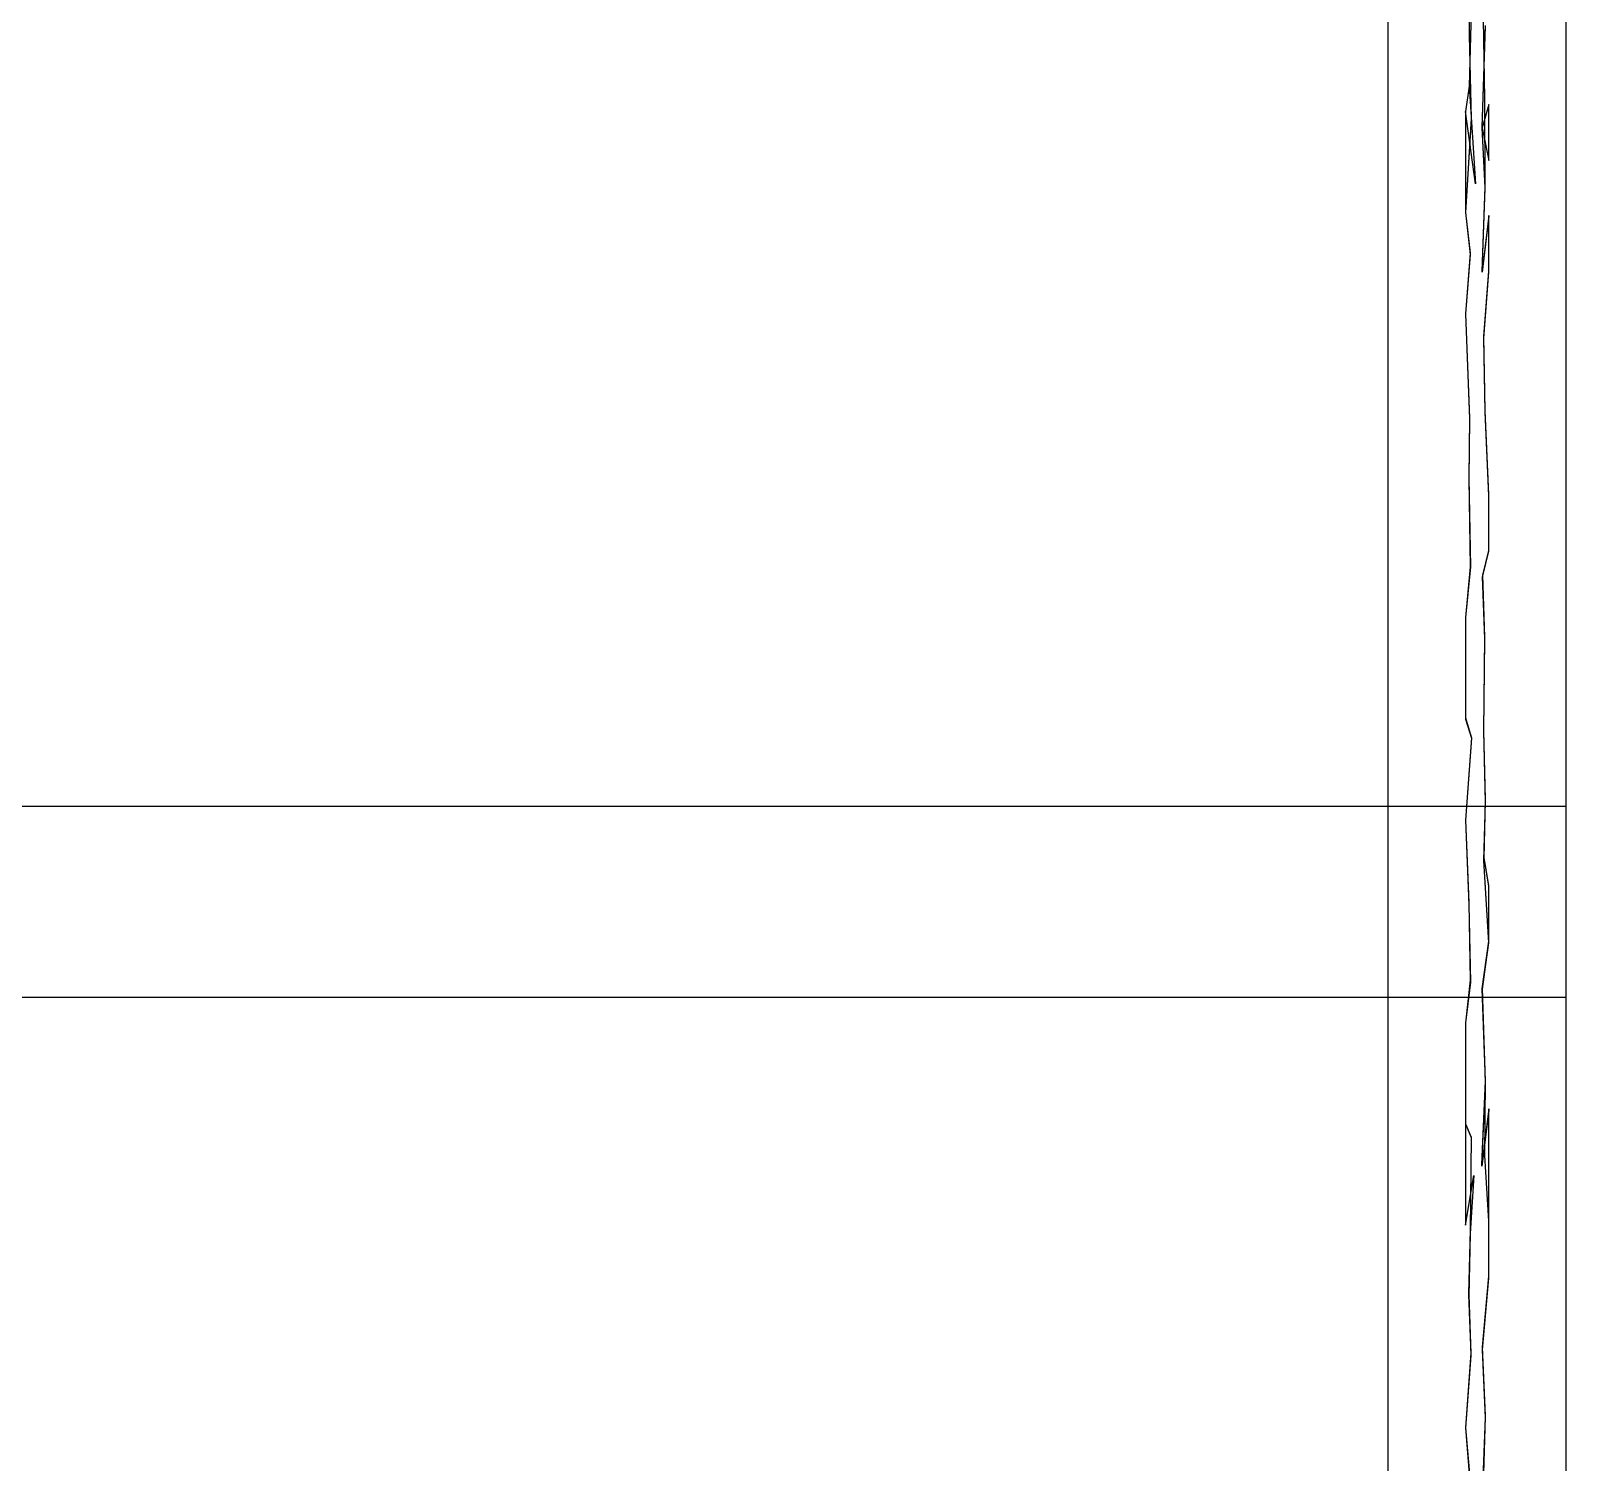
# Model space of a CAD drawing. Header units: millimetres. Extents: x -28.2 to 24.3, y -24.8 to 12.4.
# Drawn here: x 0.0734 to 0.5108, y -1.8047 to -1.3969 of the extents above; entities that cross this region are included whole.
import ezdxf

# ---------------------------------------------------------------- set-up
doc = ezdxf.new("R2010")
doc.units = ezdxf.units.MM
doc.layers.add('BUILDINGELEMENTPROXY', color=8, linetype='Continuous')

msp = doc.modelspace()

# ---------------------------------------------------------------- linework, layer by layer
at = {"layer": 'BUILDINGELEMENTPROXY'}
for p, q in [((0.45998, -1.05629, 4.56187), (0.45998, -3.05045, 3.30061)), ((0.51078, -3.05045, 3.30061), (0.51078, -1.05629, 4.56187)), ((0.51078, -1.67223, 3.30376), (0.51078, -1.34223, 3.30376)), ((0.48299, -1.37873, 3.92471), (0.48314, -1.39825, 3.91255)), ((0.48299, -1.37873, 3.92471), (0.48314, -1.39825, 3.91255)), ((0.48299, -1.37873, 3.76574), (0.48314, -1.39825, 3.75358)), ((0.48299, -1.37873, 3.76574), (0.48314, -1.39825, 3.75358)), ((0.48299, -1.37875, 4.08411), (0.48314, -1.39825, 4.072)), ((0.48299, -1.37875, 3.84563), (0.48314, -1.39825, 3.83353)), ((0.48299, -1.37876, 3.68666), (0.48314, -1.39825, 3.67456)), ((0.48376, -1.38784, 4.2375), (0.48312, -1.41267, 4.22137)), ((0.48376, -1.38784, 4.158), (0.48312, -1.41267, 4.14187)), ((0.48376, -1.38785, 3.99902), (0.48312, -1.41267, 3.98291)), ((0.48375, -1.38775, 3.60122), (0.48313, -1.41267, 3.58501)), ((0.48375, -1.38775, 3.52171), (0.48313, -1.41267, 3.50551)), ((0.48758, -1.41623, 3.5828), (0.48712, -1.38786, 3.60108)), ((0.48758, -1.41623, 3.5033), (0.48712, -1.38786, 3.52157)), ((0.48758, -1.41636, 4.21909), (0.48712, -1.38792, 4.23737)), ((0.48758, -1.41636, 4.13959), (0.48712, -1.38792, 4.15787)), ((0.48758, -1.41637, 3.98062), (0.48712, -1.38793, 3.9989)), ((0.48314, -1.39825, 4.072), (0.48365, -1.42205, 4.05741)), ((0.48314, -1.39825, 3.91255), (0.48365, -1.42195, 3.89799)), ((0.48314, -1.39825, 3.91255), (0.48365, -1.42195, 3.89799)), ((0.48314, -1.39825, 3.83353), (0.48365, -1.42206, 3.81894)), ((0.48314, -1.39825, 3.75358), (0.48365, -1.42196, 3.73902)), ((0.48314, -1.39825, 3.75358), (0.48365, -1.42196, 3.73902)), ((0.48314, -1.39825, 3.67456), (0.48365, -1.42207, 3.65997)), ((0.48683, -1.42445, 3.89657), (0.48776, -1.39541, 3.91419)), ((0.48683, -1.42445, 3.89657), (0.48776, -1.39541, 3.91419)), ((0.48683, -1.42446, 3.7376), (0.48776, -1.39542, 3.75521)), ((0.48683, -1.42446, 3.7376), (0.48776, -1.39542, 3.75521)), ((0.48684, -1.42459, 4.05596), (0.48777, -1.39555, 4.07354)), ((0.48684, -1.4246, 3.81749), (0.48777, -1.39556, 3.83506)), ((0.48684, -1.42461, 3.65852), (0.48777, -1.39557, 3.67608)), ((0.48312, -1.41267, 4.22137), (0.48207, -1.41988, 4.21441)), ((0.48312, -1.41267, 4.14187), (0.48207, -1.41988, 4.13491)), ((0.48312, -1.41267, 3.98291), (0.48207, -1.41988, 3.97594)), ((0.48313, -1.41267, 3.58501), (0.48491, -1.44056, 3.56824)), ((0.48313, -1.41267, 3.50551), (0.48491, -1.44056, 3.48874)), ((0.48765, -1.44159, 3.56671), (0.48758, -1.41623, 3.5828)), ((0.48765, -1.44159, 3.48721), (0.48758, -1.41623, 3.5033)), ((0.48765, -1.44167, 4.20306), (0.48758, -1.41636, 4.21909)), ((0.48765, -1.44167, 4.12356), (0.48758, -1.41636, 4.13959)), ((0.48765, -1.44168, 3.96459), (0.48758, -1.41637, 3.98062)), ((0.48207, -1.41988, 4.21441), (0.48207, -1.43372, 4.20568)), ((0.48207, -1.41988, 4.13491), (0.48207, -1.43372, 4.12618)), ((0.48207, -1.41988, 3.97594), (0.48207, -1.43373, 3.96721)), ((0.48491, -1.44056, 3.56824), (0.48207, -1.41988, 3.57804)), ((0.48207, -1.41988, 3.57804), (0.48207, -1.43363, 3.56935)), ((0.48491, -1.44056, 3.48874), (0.48207, -1.41988, 3.49854)), ((0.48207, -1.41988, 3.49854), (0.48207, -1.43363, 3.48984)), ((0.48868, -1.41793, 4.05719), (0.48684, -1.42459, 4.05596)), ((0.48868, -1.41794, 3.81871), (0.48684, -1.4246, 3.81749)), ((0.48868, -1.41795, 3.65974), (0.48684, -1.42461, 3.65852)), ((0.48868, -1.41988, 4.05596), (0.48868, -1.41793, 4.05719)), ((0.48868, -1.41988, 3.8175), (0.48868, -1.41794, 3.81871)), ((0.48868, -1.41988, 3.65853), (0.48868, -1.41795, 3.65974)), ((0.48868, -1.43385, 4.04718), (0.48868, -1.41988, 4.05596)), ((0.48868, -1.43386, 3.80871), (0.48868, -1.41988, 3.8175)), ((0.48868, -1.43387, 3.64974), (0.48868, -1.41988, 3.65853)), ((0.48365, -1.42195, 3.89799), (0.48207, -1.44872, 3.8783)), ((0.48365, -1.42195, 3.89799), (0.48207, -1.44872, 3.8783)), ((0.48365, -1.42196, 3.73902), (0.48207, -1.44872, 3.71934)), ((0.48365, -1.42196, 3.73902), (0.48207, -1.44872, 3.71934)), ((0.48365, -1.42205, 4.05741), (0.48207, -1.44872, 4.03783)), ((0.48365, -1.42206, 3.81894), (0.48207, -1.44872, 3.79937)), ((0.48365, -1.42207, 3.65997), (0.48207, -1.44872, 3.64041)), ((0.48766, -1.44141, 3.88529), (0.48683, -1.42445, 3.89657)), ((0.48766, -1.44141, 3.88529), (0.48683, -1.42445, 3.89657)), ((0.48766, -1.44143, 3.72632), (0.48683, -1.42446, 3.7376)), ((0.48766, -1.44143, 3.72632), (0.48683, -1.42446, 3.7376)), ((0.48684, -1.42459, 4.05596), (0.48868, -1.43385, 4.04718)), ((0.48765, -1.4416, 4.04469), (0.48684, -1.42459, 4.05596)), ((0.48684, -1.4246, 3.81749), (0.48868, -1.43386, 3.80871)), ((0.48765, -1.44162, 3.80622), (0.48684, -1.4246, 3.81749)), ((0.48684, -1.42461, 3.65852), (0.48868, -1.43387, 3.64974)), ((0.48765, -1.44164, 3.64725), (0.48684, -1.42461, 3.65852)), ((0.48207, -1.43363, 3.56935), (0.48207, -1.44872, 3.55981)), ((0.48207, -1.43363, 3.48984), (0.48207, -1.44872, 3.48031)), ((0.48207, -1.43372, 4.20568), (0.48207, -1.44872, 4.19622)), ((0.48207, -1.43372, 4.12618), (0.48207, -1.44872, 4.11672)), ((0.48207, -1.43373, 3.96721), (0.48207, -1.44872, 3.95776)), ((0.48679, -1.46544, 3.55223), (0.48765, -1.44159, 3.56671)), ((0.48679, -1.46544, 3.47273), (0.48765, -1.44159, 3.48721)), ((0.4868, -1.46555, 3.87067), (0.48766, -1.44141, 3.88529)), ((0.4868, -1.46555, 3.87067), (0.48766, -1.44141, 3.88529)), ((0.4868, -1.46557, 3.7117), (0.48766, -1.44143, 3.72632)), ((0.4868, -1.46557, 3.7117), (0.48766, -1.44143, 3.72632)), ((0.4868, -1.46568, 4.03015), (0.48765, -1.4416, 4.04469)), ((0.4868, -1.46569, 3.79168), (0.48765, -1.44162, 3.80622)), ((0.4868, -1.4657, 3.63271), (0.48765, -1.44164, 3.64725)), ((0.4868, -1.46553, 4.1886), (0.48765, -1.44167, 4.20306)), ((0.4868, -1.46553, 4.1091), (0.48765, -1.44167, 4.12356)), ((0.4868, -1.46554, 3.95013), (0.48765, -1.44168, 3.96459)), ((0.48207, -1.44872, 4.19622), (0.48342, -1.46041, 4.19152)), ((0.48207, -1.44872, 4.11672), (0.48342, -1.46041, 4.11201)), ((0.48207, -1.44872, 4.03783), (0.48341, -1.46066, 4.03298)), ((0.48207, -1.44872, 3.95776), (0.48342, -1.46042, 3.95304)), ((0.48207, -1.44872, 3.8783), (0.48342, -1.46044, 3.87357)), ((0.48207, -1.44872, 3.8783), (0.48342, -1.46044, 3.87357)), ((0.48207, -1.44872, 3.79937), (0.48341, -1.46067, 3.79451)), ((0.48207, -1.44872, 3.71934), (0.48342, -1.46046, 3.7146)), ((0.48207, -1.44872, 3.71934), (0.48342, -1.46046, 3.7146)), ((0.48207, -1.44872, 3.64041), (0.48341, -1.46069, 3.63554)), ((0.48207, -1.44872, 3.55981), (0.48343, -1.46025, 3.5552)), ((0.48207, -1.44872, 3.48031), (0.48343, -1.46025, 3.4757)), ((0.48868, -1.44954, 3.5593), (0.48679, -1.46544, 3.55223)), ((0.48868, -1.44954, 3.47979), (0.48679, -1.46544, 3.47273)), ((0.48868, -1.44963, 4.19565), (0.4868, -1.46553, 4.1886)), ((0.48868, -1.44963, 4.11615), (0.4868, -1.46553, 4.1091)), ((0.48868, -1.44964, 3.95718), (0.4868, -1.46554, 3.95013)), ((0.48868, -1.44965, 3.87772), (0.4868, -1.46555, 3.87067)), ((0.48868, -1.44965, 3.87772), (0.4868, -1.46555, 3.87067)), ((0.48868, -1.44966, 3.71875), (0.4868, -1.46557, 3.7117)), ((0.48868, -1.44966, 3.71875), (0.4868, -1.46557, 3.7117)), ((0.48868, -1.44976, 4.03717), (0.4868, -1.46568, 4.03015)), ((0.48868, -1.44977, 3.7987), (0.4868, -1.46569, 3.79168)), ((0.48868, -1.44978, 3.63974), (0.4868, -1.4657, 3.63271)), ((0.48868, -1.46544, 3.54925), (0.48868, -1.44954, 3.5593)), ((0.48868, -1.46544, 3.46974), (0.48868, -1.44954, 3.47979)), ((0.48868, -1.46553, 4.18562), (0.48868, -1.44963, 4.19565)), ((0.48868, -1.46553, 4.10612), (0.48868, -1.44963, 4.11615)), ((0.48868, -1.46554, 3.94715), (0.48868, -1.44964, 3.95718)), ((0.48868, -1.46555, 3.86769), (0.48868, -1.44965, 3.87772)), ((0.48868, -1.46555, 3.86769), (0.48868, -1.44965, 3.87772)), ((0.48868, -1.46557, 3.70872), (0.48868, -1.44966, 3.71875)), ((0.48868, -1.46557, 3.70872), (0.48868, -1.44966, 3.71875)), ((0.48868, -1.46568, 4.02717), (0.48868, -1.44976, 4.03717)), ((0.48868, -1.46569, 3.7887), (0.48868, -1.44977, 3.7987)), ((0.48868, -1.4657, 3.62973), (0.48868, -1.44978, 3.63974)), ((0.48343, -1.46025, 3.5552), (0.48207, -1.47756, 3.54159)), ((0.48343, -1.46025, 3.4757), (0.48207, -1.47756, 3.46208)), ((0.48342, -1.46041, 4.19152), (0.48207, -1.47756, 4.17803)), ((0.48342, -1.46041, 4.11201), (0.48207, -1.47756, 4.09853)), ((0.48342, -1.46042, 3.95304), (0.48207, -1.47756, 3.93957)), ((0.48342, -1.46044, 3.87357), (0.48207, -1.47756, 3.86012)), ((0.48342, -1.46044, 3.87357), (0.48207, -1.47756, 3.86012)), ((0.48342, -1.46046, 3.7146), (0.48207, -1.47756, 3.70116)), ((0.48342, -1.46046, 3.7146), (0.48207, -1.47756, 3.70116)), ((0.48341, -1.46066, 4.03298), (0.48207, -1.47756, 4.01969)), ((0.48341, -1.46067, 3.79451), (0.48207, -1.47756, 3.78124)), ((0.48341, -1.46069, 3.63554), (0.48207, -1.47756, 3.62228)), ((0.48731, -1.48401, 3.54019), (0.48868, -1.46544, 3.54925)), ((0.48731, -1.48401, 3.46069), (0.48868, -1.46544, 3.46974)), ((0.48732, -1.48416, 4.17654), (0.48868, -1.46553, 4.18562)), ((0.48732, -1.48416, 4.09704), (0.48868, -1.46553, 4.10612)), ((0.48732, -1.48418, 3.93807), (0.48868, -1.46554, 3.94715)), ((0.48732, -1.4842, 3.85861), (0.48868, -1.46555, 3.86769)), ((0.48732, -1.4842, 3.85861), (0.48868, -1.46555, 3.86769)), ((0.48732, -1.48422, 3.69964), (0.48868, -1.46557, 3.70872)), ((0.48732, -1.48422, 3.69964), (0.48868, -1.46557, 3.70872)), ((0.48732, -1.48441, 4.01805), (0.48868, -1.46568, 4.02717)), ((0.48732, -1.48443, 3.77959), (0.48868, -1.46569, 3.7887)), ((0.48732, -1.48445, 3.62062), (0.48868, -1.4657, 3.62973)), ((0.48207, -1.47756, 4.17803), (0.48317, -1.50726, 4.16176)), ((0.48207, -1.47756, 4.09853), (0.48317, -1.50726, 4.08226)), ((0.48207, -1.47756, 4.01969), (0.48317, -1.50744, 4.00336)), ((0.48207, -1.47756, 3.93957), (0.48317, -1.50727, 3.9233)), ((0.48207, -1.47756, 3.86012), (0.48317, -1.50728, 3.84384)), ((0.48207, -1.47756, 3.86012), (0.48317, -1.50728, 3.84384)), ((0.48207, -1.47756, 3.78124), (0.48317, -1.50746, 3.7649)), ((0.48207, -1.47756, 3.70116), (0.48317, -1.5073, 3.68488)), ((0.48207, -1.47756, 3.70116), (0.48317, -1.5073, 3.68488)), ((0.48207, -1.47756, 3.62228), (0.48317, -1.50747, 3.60594)), ((0.48207, -1.47756, 3.54159), (0.48317, -1.50714, 3.52535)), ((0.48207, -1.47756, 3.46208), (0.48317, -1.50714, 3.44585)), ((0.48765, -1.5052, 3.52652), (0.48731, -1.48401, 3.54019)), ((0.48765, -1.5052, 3.44702), (0.48731, -1.48401, 3.46069)), ((0.48764, -1.5053, 4.16293), (0.48732, -1.48416, 4.17654)), ((0.48764, -1.5053, 4.08343), (0.48732, -1.48416, 4.09704)), ((0.48764, -1.50531, 3.92447), (0.48732, -1.48418, 3.93807)), ((0.48764, -1.50533, 3.84502), (0.48732, -1.4842, 3.85861)), ((0.48764, -1.50533, 3.84502), (0.48732, -1.4842, 3.85861)), ((0.48764, -1.50534, 3.68606), (0.48732, -1.48422, 3.69964)), ((0.48764, -1.50534, 3.68606), (0.48732, -1.48422, 3.69964)), ((0.48764, -1.50547, 4.00455), (0.48732, -1.48441, 4.01805)), ((0.48764, -1.50548, 3.76609), (0.48732, -1.48443, 3.77959)), ((0.48764, -1.50549, 3.60713), (0.48732, -1.48445, 3.62062)), ((0.48317, -1.50714, 3.52535), (0.48305, -1.52426, 3.51442)), ((0.48317, -1.50714, 3.44585), (0.48305, -1.52426, 3.43492)), ((0.48317, -1.50726, 4.16176), (0.48305, -1.52438, 4.15085)), ((0.48317, -1.50726, 4.08226), (0.48305, -1.52438, 4.07135)), ((0.48317, -1.50727, 3.9233), (0.48305, -1.5244, 3.91239)), ((0.48317, -1.50728, 3.84384), (0.48305, -1.52441, 3.83293)), ((0.48317, -1.50728, 3.84384), (0.48305, -1.52441, 3.83293)), ((0.48317, -1.5073, 3.68488), (0.48305, -1.52442, 3.67397)), ((0.48317, -1.5073, 3.68488), (0.48305, -1.52442, 3.67397)), ((0.48317, -1.50744, 4.00336), (0.48306, -1.52457, 3.99249)), ((0.48317, -1.50746, 3.7649), (0.48306, -1.52459, 3.75403)), ((0.48317, -1.50747, 3.60594), (0.48306, -1.5246, 3.59507)), ((0.48868, -1.52917, 4.14549), (0.48764, -1.5053, 4.16293)), ((0.48868, -1.52917, 4.06598), (0.48764, -1.5053, 4.08343)), ((0.48868, -1.52918, 3.90703), (0.48764, -1.50531, 3.92447)), ((0.48868, -1.52919, 3.82757), (0.48764, -1.50533, 3.84502)), ((0.48868, -1.52919, 3.82757), (0.48764, -1.50533, 3.84502)), ((0.48868, -1.5292, 3.66861), (0.48764, -1.50534, 3.68606)), ((0.48868, -1.5292, 3.66861), (0.48764, -1.50534, 3.68606)), ((0.48868, -1.52934, 3.98714), (0.48764, -1.50547, 4.00455)), ((0.48868, -1.52935, 3.74868), (0.48764, -1.50548, 3.76609)), ((0.48868, -1.52936, 3.58972), (0.48764, -1.50549, 3.60713)), ((0.48868, -1.52905, 3.50905), (0.48765, -1.5052, 3.52652)), ((0.48868, -1.52905, 3.42955), (0.48765, -1.5052, 3.44702)), ((0.48305, -1.52426, 3.51442), (0.48346, -1.54966, 3.49871)), ((0.48305, -1.52426, 3.43492), (0.48346, -1.54966, 3.41921)), ((0.48305, -1.52438, 4.15085), (0.48345, -1.54966, 4.13524)), ((0.48305, -1.52438, 4.07135), (0.48345, -1.54966, 4.05574)), ((0.48305, -1.5244, 3.91239), (0.48345, -1.54966, 3.89679)), ((0.48305, -1.52441, 3.83293), (0.48345, -1.54966, 3.81735)), ((0.48305, -1.52441, 3.83293), (0.48345, -1.54966, 3.81735)), ((0.48305, -1.52442, 3.67397), (0.48345, -1.54966, 3.6584)), ((0.48305, -1.52442, 3.67397), (0.48345, -1.54966, 3.6584)), ((0.48306, -1.52457, 3.99249), (0.48344, -1.54966, 3.97703)), ((0.48306, -1.52459, 3.75403), (0.48344, -1.54966, 3.73859)), ((0.48306, -1.5246, 3.59507), (0.48344, -1.54966, 3.57964)), ((0.48868, -1.53524, 3.50514), (0.48868, -1.52905, 3.50905)), ((0.48868, -1.53524, 3.42563), (0.48868, -1.52905, 3.42955)), ((0.48868, -1.53524, 4.06215), (0.48868, -1.52917, 4.06598)), ((0.48868, -1.53524, 4.14165), (0.48868, -1.52917, 4.14549)), ((0.48868, -1.53524, 3.9032), (0.48868, -1.52918, 3.90703)), ((0.48868, -1.53524, 3.82376), (0.48868, -1.52919, 3.82757)), ((0.48868, -1.53524, 3.82376), (0.48868, -1.52919, 3.82757)), ((0.48868, -1.53524, 3.66481), (0.48868, -1.5292, 3.66861)), ((0.48868, -1.53524, 3.66481), (0.48868, -1.5292, 3.66861)), ((0.48868, -1.53524, 3.98343), (0.48868, -1.52934, 3.98714)), ((0.48868, -1.53524, 3.74498), (0.48868, -1.52935, 3.74868)), ((0.48868, -1.53524, 3.58603), (0.48868, -1.52936, 3.58972)), ((0.48868, -1.54507, 4.13545), (0.48868, -1.53524, 4.14165)), ((0.48868, -1.54507, 4.05595), (0.48868, -1.53524, 4.06215)), ((0.48868, -1.54525, 3.97713), (0.48868, -1.53524, 3.98343)), ((0.48868, -1.54509, 3.897), (0.48868, -1.53524, 3.9032)), ((0.48868, -1.5451, 3.81754), (0.48868, -1.53524, 3.82376)), ((0.48868, -1.5451, 3.81754), (0.48868, -1.53524, 3.82376)), ((0.48868, -1.54527, 3.73868), (0.48868, -1.53524, 3.74498)), ((0.48868, -1.54511, 3.65859), (0.48868, -1.53524, 3.66481)), ((0.48868, -1.54511, 3.65859), (0.48868, -1.53524, 3.66481)), ((0.48868, -1.54528, 3.57972), (0.48868, -1.53524, 3.58603)), ((0.48868, -1.54496, 3.499), (0.48868, -1.53524, 3.50514)), ((0.48868, -1.54496, 3.4195), (0.48868, -1.53524, 3.42563)), ((0.48695, -1.55244, 3.97551), (0.48868, -1.54525, 3.97713)), ((0.48695, -1.55246, 3.73705), (0.48868, -1.54527, 3.73868)), ((0.48695, -1.55248, 3.5781), (0.48868, -1.54528, 3.57972)), ((0.48696, -1.55196, 3.49747), (0.48868, -1.54496, 3.499)), ((0.48696, -1.55196, 3.41796), (0.48868, -1.54496, 3.4195)), ((0.48696, -1.55215, 4.13389), (0.48868, -1.54507, 4.13545)), ((0.48696, -1.55215, 4.05439), (0.48868, -1.54507, 4.05595)), ((0.48696, -1.55217, 3.89543), (0.48868, -1.54509, 3.897)), ((0.48696, -1.55219, 3.81597), (0.48868, -1.5451, 3.81754)), ((0.48696, -1.55219, 3.81597), (0.48868, -1.5451, 3.81754)), ((0.48696, -1.55221, 3.65701), (0.48868, -1.54511, 3.65859)), ((0.48696, -1.55221, 3.65701), (0.48868, -1.54511, 3.65859)), ((0.48345, -1.54966, 4.13524), (0.48207, -1.56409, 4.12346)), ((0.48345, -1.54966, 4.05574), (0.48207, -1.56409, 4.04396)), ((0.48344, -1.54966, 3.97703), (0.48207, -1.56409, 3.96529)), ((0.48345, -1.54966, 3.89679), (0.48207, -1.56409, 3.88502)), ((0.48345, -1.54966, 3.81735), (0.48207, -1.56409, 3.80557)), ((0.48345, -1.54966, 3.81735), (0.48207, -1.56409, 3.80557)), ((0.48344, -1.54966, 3.73859), (0.48207, -1.56409, 3.72685)), ((0.48345, -1.54966, 3.6584), (0.48207, -1.56409, 3.64663)), ((0.48345, -1.54966, 3.6584), (0.48207, -1.56409, 3.64663)), ((0.48344, -1.54966, 3.57964), (0.48207, -1.56409, 3.5679)), ((0.48346, -1.54966, 3.49871), (0.48207, -1.56409, 3.48691)), ((0.48346, -1.54966, 3.41921), (0.48207, -1.56409, 3.40741)), ((0.48757, -1.57005, 3.96401), (0.48695, -1.55244, 3.97551)), ((0.48757, -1.57007, 3.72555), (0.48695, -1.55246, 3.73705)), ((0.48757, -1.57008, 3.5666), (0.48695, -1.55248, 3.5781)), ((0.48756, -1.56969, 3.48584), (0.48696, -1.55196, 3.49747)), ((0.48756, -1.56969, 3.40634), (0.48696, -1.55196, 3.41796)), ((0.48756, -1.56983, 4.12231), (0.48696, -1.55215, 4.13389)), ((0.48756, -1.56983, 4.04281), (0.48696, -1.55215, 4.05439)), ((0.48756, -1.56985, 3.88385), (0.48696, -1.55217, 3.89543)), ((0.48756, -1.56986, 3.8044), (0.48696, -1.55219, 3.81597)), ((0.48756, -1.56986, 3.8044), (0.48696, -1.55219, 3.81597)), ((0.48757, -1.56988, 3.64545), (0.48696, -1.55221, 3.65701)), ((0.48757, -1.56988, 3.64545), (0.48696, -1.55221, 3.65701)), ((0.48207, -1.56409, 4.12346), (0.48207, -1.57689, 4.11539)), ((0.48207, -1.56409, 4.04396), (0.48207, -1.57689, 4.03589)), ((0.48207, -1.56409, 3.96529), (0.48207, -1.57708, 3.95712)), ((0.48207, -1.56409, 3.88502), (0.48207, -1.5769, 3.87693)), ((0.48207, -1.56409, 3.80557), (0.48207, -1.57692, 3.79748)), ((0.48207, -1.56409, 3.80557), (0.48207, -1.57692, 3.79748)), ((0.48207, -1.56409, 3.72685), (0.48207, -1.5771, 3.71867)), ((0.48207, -1.56409, 3.64663), (0.48207, -1.57693, 3.63853)), ((0.48207, -1.56409, 3.64663), (0.48207, -1.57693, 3.63853)), ((0.48207, -1.56409, 3.5679), (0.48207, -1.57711, 3.55972)), ((0.48207, -1.56409, 3.48691), (0.48207, -1.57676, 3.4789)), ((0.48207, -1.56409, 3.40741), (0.48207, -1.57676, 3.3994)), ((0.48728, -1.59634, 3.46923), (0.48756, -1.56969, 3.48584)), ((0.48728, -1.59634, 3.38973), (0.48756, -1.56969, 3.40634)), ((0.48729, -1.59635, 4.1058), (0.48756, -1.56983, 4.12231)), ((0.48729, -1.59635, 4.0263), (0.48756, -1.56983, 4.04281)), ((0.48729, -1.59635, 3.86736), (0.48756, -1.56985, 3.88385)), ((0.48729, -1.59636, 3.78792), (0.48756, -1.56986, 3.8044)), ((0.48729, -1.59636, 3.78792), (0.48756, -1.56986, 3.8044)), ((0.48729, -1.59636, 3.62898), (0.48757, -1.56988, 3.64545)), ((0.48729, -1.59636, 3.62898), (0.48757, -1.56988, 3.64545)), ((0.48729, -1.59638, 3.94767), (0.48757, -1.57005, 3.96401)), ((0.48729, -1.59638, 3.70923), (0.48757, -1.57007, 3.72555)), ((0.48729, -1.59639, 3.55029), (0.48757, -1.57008, 3.5666)), ((0.48207, -1.57676, 3.4789), (0.48207, -1.59267, 3.46885)), ((0.48207, -1.57676, 3.3994), (0.48207, -1.59267, 3.38935)), ((0.48207, -1.57689, 4.11539), (0.48207, -1.5928, 4.10535)), ((0.48207, -1.57689, 4.03589), (0.48207, -1.5928, 4.02585)), ((0.48207, -1.5769, 3.87693), (0.48207, -1.59281, 3.8669)), ((0.48207, -1.57692, 3.79748), (0.48207, -1.59282, 3.78746)), ((0.48207, -1.57692, 3.79748), (0.48207, -1.59282, 3.78746)), ((0.48207, -1.57693, 3.63853), (0.48207, -1.59284, 3.62851)), ((0.48207, -1.57693, 3.63853), (0.48207, -1.59284, 3.62851)), ((0.48207, -1.57708, 3.95712), (0.48207, -1.593, 3.94711)), ((0.48207, -1.5771, 3.71867), (0.48207, -1.59301, 3.70866)), ((0.48207, -1.57711, 3.55972), (0.48207, -1.59303, 3.54971)), ((0.48207, -1.59267, 3.46885), (0.48374, -1.5983, 3.46816)), ((0.48207, -1.59267, 3.38935), (0.48374, -1.5983, 3.38866)), ((0.48207, -1.5928, 4.10535), (0.48374, -1.59833, 4.10473)), ((0.48207, -1.5928, 4.02585), (0.48374, -1.59833, 4.02523)), ((0.48207, -1.59281, 3.8669), (0.48374, -1.59834, 3.86629)), ((0.48207, -1.59282, 3.78746), (0.48374, -1.59834, 3.78685)), ((0.48207, -1.59282, 3.78746), (0.48374, -1.59834, 3.78685)), ((0.48207, -1.59284, 3.62851), (0.48374, -1.59834, 3.62791)), ((0.48207, -1.59284, 3.62851), (0.48374, -1.59834, 3.62791)), ((0.48207, -1.593, 3.94711), (0.48374, -1.59838, 3.9466)), ((0.48207, -1.59301, 3.70866), (0.48374, -1.59838, 3.70816)), ((0.48207, -1.59303, 3.54971), (0.48374, -1.59839, 3.54921)), ((0.48775, -1.61585, 3.45649), (0.48728, -1.59634, 3.46923)), ((0.48775, -1.61585, 3.37699), (0.48728, -1.59634, 3.38973)), ((0.48775, -1.61599, 4.09301), (0.48729, -1.59635, 4.1058)), ((0.48775, -1.61599, 4.01351), (0.48729, -1.59635, 4.0263)), ((0.48775, -1.61601, 3.85456), (0.48729, -1.59635, 3.86736)), ((0.48775, -1.61602, 3.77512), (0.48729, -1.59636, 3.78792)), ((0.48775, -1.61602, 3.77512), (0.48729, -1.59636, 3.78792)), ((0.48775, -1.61604, 3.61617), (0.48729, -1.59636, 3.62898)), ((0.48775, -1.61604, 3.61617), (0.48729, -1.59636, 3.62898)), ((0.48777, -1.61667, 3.9345), (0.48729, -1.59638, 3.94767)), ((0.48777, -1.61668, 3.69605), (0.48729, -1.59638, 3.70923)), ((0.48777, -1.61669, 3.53711), (0.48729, -1.59639, 3.55029)), ((0.48374, -1.5983, 3.46816), (0.48207, -1.62177, 3.45046)), ((0.48374, -1.5983, 3.38866), (0.48207, -1.62177, 3.37096)), ((0.48374, -1.59833, 4.10473), (0.48207, -1.62177, 4.08708)), ((0.48374, -1.59833, 4.02523), (0.48207, -1.62177, 4.00758)), ((0.48374, -1.59834, 3.86629), (0.48207, -1.62177, 3.84864)), ((0.48374, -1.59834, 3.78685), (0.48207, -1.62177, 3.76921)), ((0.48374, -1.59834, 3.78685), (0.48207, -1.62177, 3.76921)), ((0.48374, -1.59834, 3.62791), (0.48207, -1.62177, 3.61027)), ((0.48374, -1.59834, 3.62791), (0.48207, -1.62177, 3.61027)), ((0.48374, -1.59838, 3.9466), (0.48207, -1.62177, 3.92902)), ((0.48374, -1.59838, 3.70816), (0.48207, -1.62177, 3.69058)), ((0.48374, -1.59839, 3.54921), (0.48207, -1.62177, 3.53165)), ((0.51078, -1.61787, 3.12942), (-0.58922, -1.61787, 3.12942)), ((0.48731, -1.63323, 3.92449), (0.48777, -1.61667, 3.9345)), ((0.48731, -1.63324, 3.68605), (0.48777, -1.61668, 3.69605)), ((0.48731, -1.63325, 3.52711), (0.48777, -1.61669, 3.53711)), ((0.48735, -1.63258, 3.84447), (0.48775, -1.61601, 3.85456)), ((0.48735, -1.6326, 3.76503), (0.48775, -1.61602, 3.77512)), ((0.48735, -1.6326, 3.76503), (0.48775, -1.61602, 3.77512)), ((0.48735, -1.63261, 3.60608), (0.48775, -1.61604, 3.61617)), ((0.48735, -1.63261, 3.60608), (0.48775, -1.61604, 3.61617)), ((0.48736, -1.63243, 3.44636), (0.48775, -1.61585, 3.45649)), ((0.48736, -1.63243, 3.36686), (0.48775, -1.61585, 3.37699)), ((0.48736, -1.63257, 4.08291), (0.48775, -1.61599, 4.09301)), ((0.48736, -1.63257, 4.00341), (0.48775, -1.61599, 4.01351)), ((0.51078, -1.94787, 3.12942), (0.51078, -1.61787, 3.12942)), ((0.48207, -1.62177, 4.08708), (0.48306, -1.64541, 4.07453)), ((0.48207, -1.62177, 4.00758), (0.48306, -1.64541, 3.99503)), ((0.48207, -1.62177, 3.92902), (0.48306, -1.64588, 3.91622)), ((0.48207, -1.62177, 3.84864), (0.48306, -1.64542, 3.83609)), ((0.48207, -1.62177, 3.76921), (0.48306, -1.64543, 3.75665)), ((0.48207, -1.62177, 3.76921), (0.48306, -1.64543, 3.75665)), ((0.48207, -1.62177, 3.69058), (0.48306, -1.64588, 3.67779)), ((0.48207, -1.62177, 3.61027), (0.48306, -1.64544, 3.59771)), ((0.48207, -1.62177, 3.61027), (0.48306, -1.64544, 3.59771)), ((0.48207, -1.62177, 3.53165), (0.48306, -1.64588, 3.51885)), ((0.48207, -1.62177, 3.45046), (0.48306, -1.64533, 3.43793)), ((0.48207, -1.62177, 3.37096), (0.48306, -1.64533, 3.35842)), ((0.48868, -1.65666, 3.90709), (0.48731, -1.63323, 3.92449)), ((0.48868, -1.65667, 3.66864), (0.48731, -1.63324, 3.68605)), ((0.48868, -1.65669, 3.5097), (0.48731, -1.63325, 3.52711)), ((0.48868, -1.64054, 3.83681), (0.48735, -1.63258, 3.84447)), ((0.48868, -1.64055, 3.75737), (0.48735, -1.6326, 3.76503)), ((0.48868, -1.64055, 3.75737), (0.48735, -1.6326, 3.76503)), ((0.48868, -1.64057, 3.59842), (0.48735, -1.63261, 3.60608)), ((0.48868, -1.64057, 3.59842), (0.48735, -1.63261, 3.60608)), ((0.48868, -1.64038, 3.4387), (0.48736, -1.63243, 3.44636)), ((0.48868, -1.64038, 3.3592), (0.48736, -1.63243, 3.36686)), ((0.48868, -1.64052, 4.07526), (0.48736, -1.63257, 4.08291)), ((0.48868, -1.64052, 3.99575), (0.48736, -1.63257, 4.00341)), ((0.48868, -1.65061, 3.43223), (0.48868, -1.64038, 3.4387)), ((0.48868, -1.65061, 3.35273), (0.48868, -1.64038, 3.3592)), ((0.48868, -1.65061, 4.06889), (0.48868, -1.64052, 4.07526)), ((0.48868, -1.65061, 3.98939), (0.48868, -1.64052, 3.99575)), ((0.48868, -1.65061, 3.83046), (0.48868, -1.64054, 3.83681)), ((0.48868, -1.65061, 3.75103), (0.48868, -1.64055, 3.75737)), ((0.48868, -1.65061, 3.75103), (0.48868, -1.64055, 3.75737)), ((0.48868, -1.65061, 3.5921), (0.48868, -1.64057, 3.59842)), ((0.48868, -1.65061, 3.5921), (0.48868, -1.64057, 3.59842)), ((0.48306, -1.64533, 3.43793), (0.48342, -1.66734, 3.42432)), ((0.48306, -1.64533, 3.35842), (0.48342, -1.66734, 3.34482)), ((0.48306, -1.64541, 4.07453), (0.48342, -1.6674, 4.06096)), ((0.48306, -1.64541, 3.99503), (0.48342, -1.6674, 3.98146)), ((0.48306, -1.64542, 3.83609), (0.48342, -1.66741, 3.82252)), ((0.48306, -1.64543, 3.75665), (0.48342, -1.66742, 3.74309)), ((0.48306, -1.64543, 3.75665), (0.48342, -1.66742, 3.74309)), ((0.48306, -1.64544, 3.59771), (0.48342, -1.66743, 3.58416)), ((0.48306, -1.64544, 3.59771), (0.48342, -1.66743, 3.58416)), ((0.48306, -1.64588, 3.91622), (0.48347, -1.66791, 3.90271)), ((0.48306, -1.64588, 3.67779), (0.48347, -1.66791, 3.66428)), ((0.48306, -1.64588, 3.51885), (0.48347, -1.66791, 3.50535)), ((0.48868, -1.65643, 4.06522), (0.48868, -1.65061, 4.06889)), ((0.48868, -1.65643, 3.98572), (0.48868, -1.65061, 3.98939)), ((0.48868, -1.65644, 3.82678), (0.48868, -1.65061, 3.83046)), ((0.48868, -1.65646, 3.74734), (0.48868, -1.65061, 3.75103)), ((0.48868, -1.65646, 3.74734), (0.48868, -1.65061, 3.75103)), ((0.48868, -1.65648, 3.5884), (0.48868, -1.65061, 3.5921)), ((0.48868, -1.65648, 3.5884), (0.48868, -1.65061, 3.5921)), ((0.48868, -1.65628, 3.42865), (0.48868, -1.65061, 3.43223)), ((0.48868, -1.65628, 3.34915), (0.48868, -1.65061, 3.35273)), ((0.48686, -1.66985, 3.42302), (0.48868, -1.65628, 3.42865)), ((0.48686, -1.66985, 3.34352), (0.48868, -1.65628, 3.34915)), ((0.48687, -1.6699, 4.05967), (0.48868, -1.65643, 4.06522)), ((0.48687, -1.6699, 3.98017), (0.48868, -1.65643, 3.98572)), ((0.48687, -1.66991, 3.82124), (0.48868, -1.65644, 3.82678)), ((0.48687, -1.66991, 3.7418), (0.48868, -1.65646, 3.74734)), ((0.48687, -1.66991, 3.7418), (0.48868, -1.65646, 3.74734)), ((0.48687, -1.66992, 3.58287), (0.48868, -1.65648, 3.5884)), ((0.48687, -1.66992, 3.58287), (0.48868, -1.65648, 3.5884)), ((0.4869, -1.66968, 3.66339), (0.48868, -1.65667, 3.66864)), ((0.4869, -1.66969, 3.50446), (0.48868, -1.65669, 3.5097)), ((0.48691, -1.66966, 3.90183), (0.48868, -1.65666, 3.90709)), ((0.48342, -1.66734, 3.42432), (0.48207, -1.67945, 3.41401)), ((0.48342, -1.66734, 3.34482), (0.48207, -1.67945, 3.33451)), ((0.48342, -1.6674, 4.06096), (0.48207, -1.67945, 4.0507)), ((0.48342, -1.6674, 3.98146), (0.48207, -1.67945, 3.9712)), ((0.48342, -1.66741, 3.82252), (0.48207, -1.67945, 3.81227)), ((0.48342, -1.66742, 3.74309), (0.48207, -1.67945, 3.73285)), ((0.48342, -1.66742, 3.74309), (0.48207, -1.67945, 3.73285)), ((0.48342, -1.66743, 3.58416), (0.48207, -1.67945, 3.57392)), ((0.48342, -1.66743, 3.58416), (0.48207, -1.67945, 3.57392)), ((0.48347, -1.66791, 3.90271), (0.48207, -1.67945, 3.89276)), ((0.48347, -1.66791, 3.66428), (0.48207, -1.67945, 3.65432)), ((0.48347, -1.66791, 3.50535), (0.48207, -1.67945, 3.4954)), ((0.48777, -1.69604, 3.4058), (0.48686, -1.66985, 3.42302)), ((0.48777, -1.69604, 3.3263), (0.48686, -1.66985, 3.34352)), ((0.48777, -1.6962, 4.04242), (0.48687, -1.6699, 4.05967)), ((0.48777, -1.6962, 3.96292), (0.48687, -1.6699, 3.98017)), ((0.48777, -1.69621, 3.80398), (0.48687, -1.66991, 3.82124)), ((0.48777, -1.69623, 3.72454), (0.48687, -1.66991, 3.7418)), ((0.48777, -1.69623, 3.72454), (0.48687, -1.66991, 3.7418)), ((0.48777, -1.69625, 3.5656), (0.48687, -1.66992, 3.58287)), ((0.48777, -1.69625, 3.5656), (0.48687, -1.66992, 3.58287)), ((0.48777, -1.69646, 3.64591), (0.4869, -1.66968, 3.66339)), ((0.48777, -1.69648, 3.48697), (0.4869, -1.66969, 3.50446)), ((0.48777, -1.69644, 3.88435), (0.48691, -1.66966, 3.90183)), ((-0.58922, -1.67223, 3.30376), (0.51078, -1.67223, 3.30376)), ((0.48207, -1.67945, 4.0507), (0.48207, -1.68824, 4.04516)), ((0.48207, -1.67945, 3.9712), (0.48207, -1.68824, 3.96566)), ((0.48207, -1.67945, 3.89276), (0.48207, -1.68848, 3.88707)), ((0.48207, -1.67945, 3.81227), (0.48207, -1.68826, 3.80672)), ((0.48207, -1.67945, 3.73285), (0.48207, -1.68828, 3.72728)), ((0.48207, -1.67945, 3.73285), (0.48207, -1.68828, 3.72728)), ((0.48207, -1.67945, 3.65432), (0.48207, -1.6885, 3.64863)), ((0.48207, -1.67945, 3.57392), (0.48207, -1.68829, 3.56834)), ((0.48207, -1.67945, 3.57392), (0.48207, -1.68829, 3.56834)), ((0.48207, -1.67945, 3.4954), (0.48207, -1.68852, 3.4897)), ((0.48207, -1.67945, 3.41401), (0.48207, -1.68809, 3.40855)), ((0.48207, -1.67945, 3.33451), (0.48207, -1.68809, 3.32905)), ((0.48207, -1.68809, 3.40855), (0.48207, -1.70399, 3.3985)), ((0.48207, -1.68809, 3.32905), (0.48207, -1.70399, 3.319)), ((0.48207, -1.68824, 4.04516), (0.48207, -1.70415, 4.03512)), ((0.48207, -1.68824, 3.96566), (0.48207, -1.70415, 3.95562)), ((0.48207, -1.68826, 3.80672), (0.48207, -1.70417, 3.79669)), ((0.48207, -1.68828, 3.72728), (0.48207, -1.70419, 3.71725)), ((0.48207, -1.68828, 3.72728), (0.48207, -1.70419, 3.71725)), ((0.48207, -1.68829, 3.56834), (0.48207, -1.7042, 3.55832)), ((0.48207, -1.68829, 3.56834), (0.48207, -1.7042, 3.55832)), ((0.48207, -1.68848, 3.88707), (0.48207, -1.7044, 3.87707)), ((0.48207, -1.6885, 3.64863), (0.48207, -1.70442, 3.63863)), ((0.48207, -1.68852, 3.4897), (0.48207, -1.70443, 3.47969)), ((0.4867, -1.72035, 3.47271), (0.48777, -1.69648, 3.48697)), ((0.48671, -1.72031, 3.87008), (0.48777, -1.69644, 3.88435)), ((0.48671, -1.72033, 3.63165), (0.48777, -1.69646, 3.64591)), ((0.48675, -1.71989, 3.39145), (0.48777, -1.69604, 3.4058)), ((0.48675, -1.71989, 3.31195), (0.48777, -1.69604, 3.3263)), ((0.4876, -1.71724, 4.02931), (0.48777, -1.6962, 4.04242)), ((0.4876, -1.71724, 3.94981), (0.48777, -1.6962, 3.96292)), ((0.4876, -1.71726, 3.79087), (0.48777, -1.69621, 3.80398)), ((0.4876, -1.71728, 3.71144), (0.48777, -1.69623, 3.72454)), ((0.4876, -1.71728, 3.71144), (0.48777, -1.69623, 3.72454)), ((0.4876, -1.71729, 3.55251), (0.48777, -1.69625, 3.5656)), ((0.4876, -1.71729, 3.55251), (0.48777, -1.69625, 3.5656)), ((0.48207, -1.70399, 3.3985), (0.48207, -1.70829, 3.39578)), ((0.48207, -1.70399, 3.319), (0.48207, -1.70829, 3.31628)), ((0.48207, -1.70415, 4.03512), (0.48207, -1.70829, 4.03251)), ((0.48207, -1.70415, 3.95562), (0.48207, -1.70829, 3.95301)), ((0.48207, -1.70417, 3.79669), (0.48207, -1.70829, 3.79409)), ((0.48207, -1.70419, 3.71725), (0.48207, -1.70829, 3.71466)), ((0.48207, -1.70419, 3.71725), (0.48207, -1.70829, 3.71466)), ((0.48207, -1.7042, 3.55832), (0.48207, -1.70829, 3.55574)), ((0.48207, -1.7042, 3.55832), (0.48207, -1.70829, 3.55574)), ((0.48207, -1.7044, 3.87707), (0.48207, -1.70829, 3.87462)), ((0.48207, -1.70442, 3.63863), (0.48207, -1.70829, 3.63619)), ((0.48207, -1.70443, 3.47969), (0.48207, -1.70829, 3.47727)), ((0.48868, -1.70443, 3.47969), (0.4867, -1.72035, 3.47271)), ((0.48868, -1.7044, 3.87707), (0.48671, -1.72031, 3.87008)), ((0.48868, -1.70442, 3.63863), (0.48671, -1.72033, 3.63165)), ((0.48868, -1.70399, 3.3985), (0.48675, -1.71989, 3.39145)), ((0.48868, -1.70399, 3.319), (0.48675, -1.71989, 3.31195)), ((0.48868, -1.70829, 3.39578), (0.48868, -1.70399, 3.3985)), ((0.48868, -1.70829, 3.31628), (0.48868, -1.70399, 3.319)), ((0.48868, -1.70829, 3.87462), (0.48868, -1.7044, 3.87707)), ((0.48868, -1.70829, 3.63619), (0.48868, -1.70442, 3.63863)), ((0.48868, -1.70829, 3.47727), (0.48868, -1.70443, 3.47969)), ((0.48207, -1.70829, 4.03251), (0.48207, -1.72006, 4.02509)), ((0.48207, -1.70829, 3.95301), (0.48207, -1.72006, 3.94559)), ((0.48207, -1.70829, 3.87462), (0.48367, -1.71207, 3.87507)), ((0.48207, -1.70829, 3.79409), (0.48207, -1.72008, 3.78666)), ((0.48207, -1.70829, 3.71466), (0.48207, -1.72009, 3.70722)), ((0.48207, -1.70829, 3.71466), (0.48207, -1.72009, 3.70722)), ((0.48207, -1.70829, 3.63619), (0.48367, -1.71207, 3.63665)), ((0.48207, -1.70829, 3.55574), (0.48207, -1.72011, 3.54829)), ((0.48207, -1.70829, 3.55574), (0.48207, -1.72011, 3.54829)), ((0.48207, -1.70829, 3.47727), (0.48367, -1.71206, 3.47773)), ((0.48207, -1.70829, 3.39578), (0.48367, -1.71216, 3.39617)), ((0.48207, -1.70829, 3.31628), (0.48367, -1.71216, 3.31667)), ((0.48868, -1.72031, 3.86706), (0.48868, -1.70829, 3.87462)), ((0.48868, -1.72033, 3.62862), (0.48868, -1.70829, 3.63619)), ((0.48868, -1.72035, 3.46969), (0.48868, -1.70829, 3.47727)), ((0.48868, -1.71989, 3.38845), (0.48868, -1.70829, 3.39578)), ((0.48868, -1.71989, 3.30895), (0.48868, -1.70829, 3.31628)), ((0.48367, -1.71206, 3.47773), (0.4834, -1.73912, 3.46054)), ((0.48367, -1.71207, 3.87507), (0.4834, -1.73907, 3.85792)), ((0.48367, -1.71207, 3.63665), (0.4834, -1.7391, 3.61948)), ((0.48367, -1.71216, 3.39617), (0.48341, -1.73843, 3.3794)), ((0.48367, -1.71216, 3.31667), (0.48341, -1.73843, 3.29989)), ((0.48868, -1.73597, 4.01506), (0.4876, -1.71724, 4.02931)), ((0.48868, -1.73597, 3.93556), (0.4876, -1.71724, 3.94981)), ((0.48868, -1.73598, 3.77662), (0.4876, -1.71726, 3.79087)), ((0.48868, -1.736, 3.69719), (0.4876, -1.71728, 3.71144)), ((0.48868, -1.736, 3.69719), (0.4876, -1.71728, 3.71144)), ((0.48868, -1.73602, 3.53826), (0.4876, -1.71729, 3.55251)), ((0.48868, -1.73602, 3.53826), (0.4876, -1.71729, 3.55251)), ((0.48207, -1.72006, 4.02509), (0.48207, -1.73597, 4.01506)), ((0.48207, -1.72006, 3.94559), (0.48207, -1.73597, 3.93556)), ((0.48207, -1.72008, 3.78666), (0.48207, -1.73598, 3.77662)), ((0.48207, -1.72009, 3.70722), (0.48207, -1.736, 3.69719)), ((0.48207, -1.72009, 3.70722), (0.48207, -1.736, 3.69719)), ((0.48207, -1.72011, 3.54829), (0.48207, -1.73602, 3.53826)), ((0.48207, -1.72011, 3.54829), (0.48207, -1.73602, 3.53826)), ((0.48207, -1.73713, 4.01432), (0.48445, -1.72299, 4.02641)), ((0.48207, -1.73713, 3.93482), (0.48445, -1.72299, 3.94691)), ((0.48207, -1.73713, 3.7759), (0.48445, -1.723, 3.78798)), ((0.48207, -1.73713, 3.69648), (0.48445, -1.72301, 3.70856)), ((0.48207, -1.73713, 3.69648), (0.48445, -1.72301, 3.70856)), ((0.48207, -1.73713, 3.53756), (0.48446, -1.72302, 3.54963)), ((0.48207, -1.73713, 3.53756), (0.48446, -1.72302, 3.54963)), ((0.48445, -1.72299, 4.02641), (0.48344, -1.73949, 4.01551)), ((0.48445, -1.72299, 3.94691), (0.48344, -1.73949, 3.93601)), ((0.48445, -1.723, 3.78798), (0.48344, -1.73951, 3.77708)), ((0.48445, -1.72301, 3.70856), (0.48344, -1.73953, 3.69765)), ((0.48445, -1.72301, 3.70856), (0.48344, -1.73953, 3.69765)), ((0.48446, -1.72302, 3.54963), (0.48344, -1.73954, 3.53872)), ((0.48446, -1.72302, 3.54963), (0.48344, -1.73954, 3.53872)), ((0.48868, -1.7358, 3.3784), (0.48868, -1.71989, 3.38845)), ((0.48868, -1.7358, 3.2989), (0.48868, -1.71989, 3.30895)), ((0.48868, -1.73623, 3.85705), (0.48868, -1.72031, 3.86706)), ((0.48868, -1.73625, 3.61862), (0.48868, -1.72033, 3.62862)), ((0.48868, -1.73627, 3.45969), (0.48868, -1.72035, 3.46969)), ((0.48207, -1.73597, 4.01506), (0.48207, -1.73713, 4.01432)), ((0.48207, -1.73597, 3.93556), (0.48207, -1.73713, 3.93482)), ((0.48207, -1.73598, 3.77662), (0.48207, -1.73713, 3.7759)), ((0.48207, -1.736, 3.69719), (0.48207, -1.73713, 3.69648)), ((0.48207, -1.736, 3.69719), (0.48207, -1.73713, 3.69648)), ((0.48207, -1.73602, 3.53826), (0.48207, -1.73713, 3.53756)), ((0.48207, -1.73602, 3.53826), (0.48207, -1.73713, 3.53756)), ((0.48868, -1.73713, 3.37756), (0.48868, -1.7358, 3.3784)), ((0.48868, -1.73713, 3.29806), (0.48868, -1.7358, 3.2989)), ((0.48868, -1.73713, 4.01432), (0.48868, -1.73597, 4.01506)), ((0.48868, -1.73713, 3.93482), (0.48868, -1.73597, 3.93556)), ((0.48868, -1.73713, 3.7759), (0.48868, -1.73598, 3.77662)), ((0.48868, -1.73713, 3.69648), (0.48868, -1.736, 3.69719)), ((0.48868, -1.73713, 3.69648), (0.48868, -1.736, 3.69719)), ((0.48868, -1.73713, 3.53756), (0.48868, -1.73602, 3.53826)), ((0.48868, -1.73713, 3.53756), (0.48868, -1.73602, 3.53826)), ((0.48868, -1.73713, 3.85649), (0.48868, -1.73623, 3.85705)), ((0.48868, -1.73713, 3.61806), (0.48868, -1.73625, 3.61862)), ((0.48868, -1.73713, 3.45914), (0.48868, -1.73627, 3.45969)), ((0.48341, -1.73843, 3.3794), (0.48295, -1.75665, 3.36746)), ((0.48341, -1.73843, 3.29989), (0.48295, -1.75665, 3.28796)), ((0.48344, -1.73949, 4.01551), (0.48296, -1.75693, 4.00409)), ((0.48344, -1.73949, 3.93601), (0.48296, -1.75693, 3.92459)), ((0.48344, -1.73951, 3.77708), (0.48296, -1.75696, 3.76565)), ((0.48344, -1.73953, 3.69765), (0.48297, -1.75699, 3.68622)), ((0.48344, -1.73953, 3.69765), (0.48297, -1.75699, 3.68622)), ((0.48344, -1.73954, 3.53872), (0.48297, -1.75702, 3.52728)), ((0.48344, -1.73954, 3.53872), (0.48297, -1.75702, 3.52728)), ((0.4834, -1.73907, 3.85792), (0.48298, -1.75737, 3.84604)), ((0.4834, -1.7391, 3.61948), (0.48299, -1.7574, 3.6076)), ((0.4834, -1.73912, 3.46054), (0.48299, -1.75743, 3.44867)), ((0.48868, -1.75187, 4.00503), (0.48868, -1.73713, 4.01432)), ((0.48868, -1.75187, 3.92552), (0.48868, -1.73713, 3.93482)), ((0.48868, -1.75214, 3.84705), (0.48868, -1.73713, 3.85649)), ((0.48868, -1.75189, 3.76659), (0.48868, -1.73713, 3.7759)), ((0.48868, -1.75191, 3.68716), (0.48868, -1.73713, 3.69648)), ((0.48868, -1.75191, 3.68716), (0.48868, -1.73713, 3.69648)), ((0.48868, -1.75216, 3.60861), (0.48868, -1.73713, 3.61806)), ((0.48868, -1.75193, 3.52823), (0.48868, -1.73713, 3.53756)), ((0.48868, -1.75193, 3.52823), (0.48868, -1.73713, 3.53756)), ((0.48868, -1.75218, 3.44968), (0.48868, -1.73713, 3.45914)), ((0.48868, -1.7517, 3.36835), (0.48868, -1.73713, 3.37756)), ((0.48868, -1.7517, 3.28885), (0.48868, -1.73713, 3.29806)), ((0.48688, -1.77259, 3.83713), (0.48868, -1.75214, 3.84705)), ((0.48688, -1.77262, 3.59869), (0.48868, -1.75216, 3.60861)), ((0.48688, -1.77265, 3.43976), (0.48868, -1.75218, 3.44968)), ((0.48689, -1.77185, 3.35855), (0.48868, -1.7517, 3.36835)), ((0.48689, -1.77185, 3.27905), (0.48868, -1.7517, 3.28885)), ((0.48689, -1.77214, 3.99518), (0.48868, -1.75187, 4.00503)), ((0.48689, -1.77214, 3.91568), (0.48868, -1.75187, 3.92552)), ((0.48689, -1.77217, 3.75674), (0.48868, -1.75189, 3.76659)), ((0.48689, -1.7722, 3.67731), (0.48868, -1.75191, 3.68716)), ((0.48689, -1.7722, 3.67731), (0.48868, -1.75191, 3.68716)), ((0.48689, -1.77224, 3.51837), (0.48868, -1.75193, 3.52823)), ((0.48689, -1.77224, 3.51837), (0.48868, -1.75193, 3.52823)), ((0.48295, -1.75665, 3.36746), (0.48357, -1.77345, 3.35737)), ((0.48295, -1.75665, 3.28796), (0.48357, -1.77345, 3.27787)), ((0.48296, -1.75693, 4.00409), (0.48356, -1.77375, 3.99399)), ((0.48296, -1.75693, 3.92459), (0.48356, -1.77375, 3.91448)), ((0.48296, -1.75696, 3.76565), (0.48356, -1.77378, 3.75555)), ((0.48297, -1.75699, 3.68622), (0.48355, -1.77381, 3.67611)), ((0.48297, -1.75699, 3.68622), (0.48355, -1.77381, 3.67611)), ((0.48297, -1.75702, 3.52728), (0.48355, -1.77385, 3.51717)), ((0.48297, -1.75702, 3.52728), (0.48355, -1.77385, 3.51717)), ((0.48298, -1.75737, 3.84604), (0.48354, -1.77421, 3.83592)), ((0.48299, -1.7574, 3.6076), (0.48354, -1.77425, 3.59748)), ((0.48299, -1.75743, 3.44867), (0.48354, -1.77428, 3.43854)), ((0.48357, -1.77345, 3.35737), (0.48207, -1.79481, 3.34111)), ((0.48357, -1.77345, 3.27787), (0.48207, -1.79481, 3.26161)), ((0.48356, -1.77375, 3.99399), (0.48207, -1.79481, 3.97794)), ((0.48356, -1.77375, 3.91448), (0.48207, -1.79481, 3.89844)), ((0.48356, -1.77378, 3.75555), (0.48207, -1.79481, 3.73953)), ((0.48355, -1.77381, 3.67611), (0.48207, -1.79481, 3.66012)), ((0.48355, -1.77381, 3.67611), (0.48207, -1.79481, 3.66012)), ((0.48355, -1.77385, 3.51717), (0.48207, -1.79481, 3.50121)), ((0.48355, -1.77385, 3.51717), (0.48207, -1.79481, 3.50121)), ((0.48354, -1.77421, 3.83592), (0.48207, -1.79481, 3.82022)), ((0.48354, -1.77425, 3.59748), (0.48207, -1.79481, 3.5818)), ((0.48354, -1.77428, 3.43854), (0.48207, -1.79481, 3.42289)), ((0.48777, -1.79193, 3.8243), (0.48688, -1.77259, 3.83713)), ((0.48777, -1.79195, 3.58587), (0.48688, -1.77262, 3.59869)), ((0.48777, -1.79197, 3.42695), (0.48688, -1.77265, 3.43976)), ((0.48779, -1.79146, 3.34548), (0.48689, -1.77185, 3.35855)), ((0.48779, -1.79146, 3.26598), (0.48689, -1.77185, 3.27905)), ((0.48778, -1.79164, 3.9822), (0.48689, -1.77214, 3.99518)), ((0.48778, -1.79164, 3.9027), (0.48689, -1.77214, 3.91568)), ((0.48778, -1.79166, 3.74378), (0.48689, -1.77217, 3.75674)), ((0.48778, -1.79168, 3.66435), (0.48689, -1.7722, 3.67731)), ((0.48778, -1.79168, 3.66435), (0.48689, -1.7722, 3.67731)), ((0.48778, -1.7917, 3.50543), (0.48689, -1.77224, 3.51837)), ((0.48778, -1.7917, 3.50543), (0.48689, -1.77224, 3.51837)), ((0.48689, -1.81535, 3.81024), (0.48777, -1.79193, 3.8243)), ((0.48689, -1.81537, 3.57182), (0.48777, -1.79195, 3.58587)), ((0.48689, -1.81539, 3.41289), (0.48777, -1.79197, 3.42695)), ((0.48702, -1.81531, 3.33102), (0.48779, -1.79146, 3.34548)), ((0.48702, -1.81531, 3.25151), (0.48779, -1.79146, 3.26598)), ((0.48705, -1.81487, 3.96814), (0.48778, -1.79164, 3.9822)), ((0.48705, -1.81487, 3.88864), (0.48778, -1.79164, 3.9027)), ((0.48705, -1.81495, 3.72968), (0.48778, -1.79166, 3.74378)), ((0.48705, -1.81503, 3.65022), (0.48778, -1.79168, 3.66435)), ((0.48705, -1.81503, 3.65022), (0.48778, -1.79168, 3.66435)), ((0.48705, -1.81512, 3.49125), (0.48778, -1.7917, 3.50543)), ((0.48705, -1.81512, 3.49125), (0.48778, -1.7917, 3.50543)), ((0.48207, -1.79481, 3.97794), (0.48318, -1.80923, 3.97132)), ((0.48207, -1.79481, 3.89844), (0.48318, -1.80923, 3.89182)), ((0.48207, -1.79481, 3.82022), (0.48343, -1.81144, 3.81243)), ((0.48207, -1.79481, 3.73953), (0.48318, -1.80923, 3.7329)), ((0.48207, -1.79481, 3.66012), (0.48318, -1.80923, 3.65349)), ((0.48207, -1.79481, 3.66012), (0.48318, -1.80923, 3.65349)), ((0.48207, -1.79481, 3.5818), (0.48343, -1.81149, 3.57399)), ((0.48207, -1.79481, 3.50121), (0.48317, -1.80923, 3.49458)), ((0.48207, -1.79481, 3.50121), (0.48317, -1.80923, 3.49458)), ((0.48207, -1.79481, 3.42289), (0.48344, -1.81154, 3.41505)), ((0.48207, -1.79481, 3.34111), (0.48349, -1.81122, 3.33345)), ((0.48207, -1.79481, 3.26161), (0.48349, -1.81122, 3.25394))]:
    msp.add_line(p, q, dxfattribs=at)

doc.saveas('drawing.dxf')
